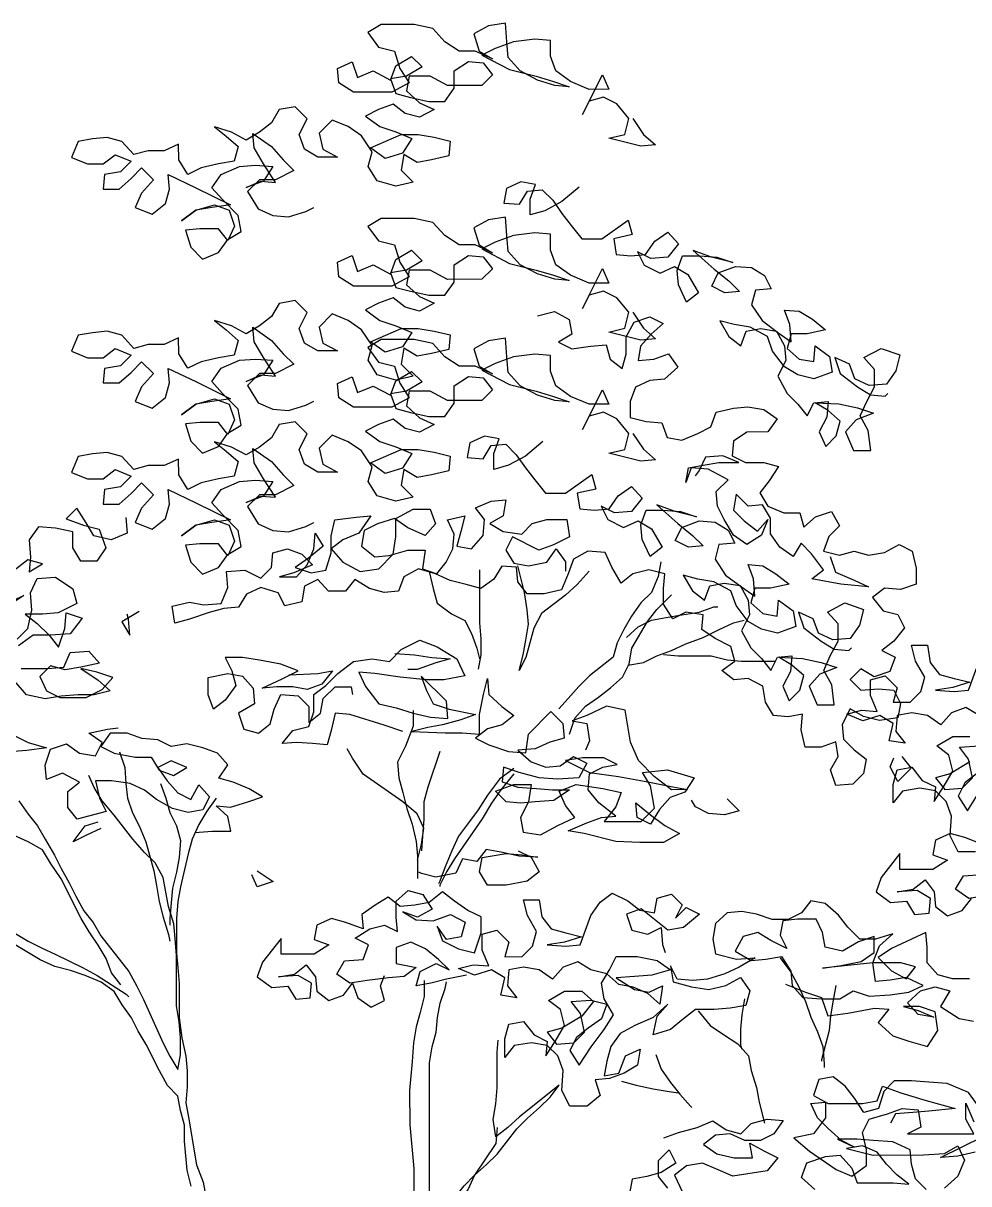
# Model space of a CAD drawing. Header units: metres. Extents: x 2.7 to 23.1, y -0.5 to 9.6.
# Drawn here: x 4.624 to 6.911, y 6.729 to 9.535 of the extents above; entities that cross this region are included whole.
import ezdxf

# ---------------------------------------------------------------- set-up
doc = ezdxf.new("R2010")
doc.units = ezdxf.units.M
doc.layers.add('ceco.net 89', color=7, linetype='Continuous')

msp = doc.modelspace()

# ---------------------------------------------------------------- linework, layer by layer
at = {"layer": 'ceco.net 89'}
for points in [[(6.0987, 9.3049), (6.1244, 9.2665), (6.1532, 9.2409), (6.118, 9.2377), (6.0411, 9.2569), (6.0795, 9.2665), (6.0891, 9.3049), (6.0602, 9.3401), (6.0282, 9.3561), (5.993, 9.3465), (5.977, 9.3144), (6.025, 9.4106), (6.041, 9.3754), (5.993, 9.3753), (5.9481, 9.3945), (5.9128, 9.4201), (5.9, 9.4553), (5.9, 9.4937), (5.8615, 9.4969), (5.8103, 9.4904), (5.7655, 9.4744), (5.7335, 9.4583), (5.8008, 9.4232), (5.8648, 9.4072), (5.9065, 9.3944), (5.9449, 9.3817), (5.9097, 9.3848), (5.868, 9.3976), (5.8264, 9.42), (5.7975, 9.452), (5.7943, 9.4904), (5.791, 9.5353), (5.7494, 9.5288), (5.7142, 9.5096), (5.727, 9.4679), (5.7591, 9.4488), (5.7174, 9.4679), (5.679, 9.4679), (5.6438, 9.4903), (5.6149, 9.5223), (5.5701, 9.5319), (5.49, 9.5318), (5.458, 9.5125), (5.4836, 9.4773), (5.5221, 9.4678), (5.5349, 9.4261), (5.5574, 9.3909), (5.5158, 9.3685), (5.4229, 9.3684), (5.3876, 9.3908), (5.3844, 9.426), (5.4196, 9.442), (5.4325, 9.4036), (5.4709, 9.4197), (5.5125, 9.3973), (5.5253, 9.4325), (5.5637, 9.455), (5.5894, 9.4294), (5.551, 9.4069), (5.5125, 9.4005), (5.5254, 9.3653), (5.5606, 9.3557), (5.6055, 9.3461), (5.6439, 9.3462), (5.6663, 9.3782), (5.6662, 9.4198), (5.7014, 9.4423), (5.7367, 9.4391), (5.7591, 9.4103), (5.7335, 9.3847), (5.6503, 9.3846), (5.6086, 9.407), (5.5574, 9.4069), (5.551, 9.3717), (5.583, 9.3429), (5.6183, 9.3269), (5.5831, 9.3077), (5.5478, 9.3173), (5.519, 9.3396), (5.4838, 9.3268), (5.4518, 9.3108), (5.487, 9.2852), (5.5255, 9.2724), (5.5639, 9.2564), (5.5415, 9.2212), (5.4999, 9.2083), (5.4646, 9.2339), (5.5383, 9.266), (5.5799, 9.266), (5.6183, 9.2597), (5.6568, 9.2501), (5.6536, 9.2149), (5.612, 9.2052), (5.5768, 9.1988), (5.5447, 9.218), (5.5384, 9.1795), (5.5672, 9.1507), (5.5256, 9.1411), (5.4807, 9.1539), (5.4583, 9.1891), (5.4679, 9.2243), (5.4422, 9.2627), (5.4101, 9.2851), (5.3717, 9.3011), (5.3397, 9.269), (5.3493, 9.2306), (5.3846, 9.2114), (5.3366, 9.2114), (5.3045, 9.2306), (5.2917, 9.2658), (5.3108, 9.3042), (5.282, 9.333), (5.2436, 9.3266), (5.2244, 9.2945), (5.1956, 9.2721), (5.1636, 9.2528), (5.1283, 9.272), (5.0867, 9.2848), (5.1155, 9.2624), (5.1444, 9.2368), (5.1348, 9.2016), (5.0964, 9.1951), (5.0547, 9.1855), (5.0227, 9.1694), (5.0003, 9.2047), (5.0002, 9.2431), (4.965, 9.227), (4.9266, 9.227), (4.8914, 9.2174), (4.8625, 9.2494), (4.8273, 9.2589), (4.792, 9.2557), (4.7568, 9.2493), (4.7408, 9.2108), (4.7793, 9.1948), (4.8177, 9.1949), (4.8465, 9.2173), (4.885, 9.2013), (4.8594, 9.1757), (4.821, 9.1693), (4.8178, 9.134), (4.8562, 9.1341), (4.885, 9.1597), (4.9106, 9.1854), (4.9395, 9.1566), (4.9107, 9.1245), (4.8947, 9.0893), (4.9363, 9.0733), (4.9683, 9.0989), (4.9779, 9.1342), (4.9747, 9.1694), (5.042, 9.1374), (5.1253, 9.0959), (5.0804, 9.0894), (5.042, 9.083), (5.0068, 9.0573), (5.042, 9.083), (5.0868, 9.0958), (5.1221, 9.0831), (5.1349, 9.0446), (5.119, 9.0094), (5.0965, 9.0382), (5.0517, 9.0382), (5.0164, 9.0349), (5.0293, 8.9933), (5.0581, 8.9645), (5.0966, 8.9806), (5.1189, 9.0126), (5.151, 9.0318), (5.1445, 9.0703), (5.106, 9.1087), (5.0804, 9.1375), (5.1028, 9.1695), (5.1476, 9.1888), (5.186, 9.192), (5.2277, 9.1889), (5.2053, 9.1536), (5.1637, 9.1376), (5.1989, 9.1536), (5.2341, 9.1504), (5.2053, 9.1952), (5.1828, 9.2336), (5.1796, 9.2689), (5.2244, 9.2369), (5.2533, 9.2049), (5.2789, 9.1793), (5.2341, 9.1568), (5.1957, 9.1568), (5.1669, 9.1279), (5.1925, 9.0863), (5.2278, 9.0704), (5.2662, 9.0672), (5.3078, 9.08), (5.3271, 9.0897)], [(5.969, 9.139), (5.9274, 9.1038), (5.8858, 9.0813), (5.8505, 9.0717), (5.8505, 9.1101), (5.8633, 9.1453), (5.8281, 9.1517), (5.7928, 9.1357), (5.7865, 9.1004), (5.8249, 9.0973), (5.8441, 9.1293), (5.8793, 9.1326), (5.905, 9.107), (5.9274, 9.0749), (5.9499, 9.0461), (5.9755, 9.0141), (6.0235, 9.0142), (6.0876, 9.0591), (6.0972, 9.0239), (6.0524, 9.0142), (6.0588, 8.9758), (6.094, 8.9726), (6.1293, 8.9758), (6.1517, 9.0079), (6.1837, 9.0303), (6.2093, 9.0015), (6.1837, 8.9695), (6.1421, 8.9663), (6.11, 8.9822), (6.1261, 8.9502), (6.1645, 8.931), (6.1998, 8.9471), (6.2318, 8.9279), (6.2575, 8.8831), (6.2287, 8.8606), (6.2094, 8.9023), (6.2062, 8.9375), (6.2189, 8.9727), (6.2606, 8.9728), (6.3022, 8.9696), (6.3407, 8.9568), (6.2894, 8.9696), (6.2446, 8.9856), (6.2958, 8.9408), (6.3311, 8.912), (6.3567, 8.8864), (6.3215, 8.8831), (6.2895, 8.8991), (6.3055, 8.9312), (6.3471, 8.9472), (6.3855, 8.9441), (6.4176, 8.9249), (6.4336, 8.8929), (6.3952, 8.8896), (6.3856, 8.8544), (6.4113, 8.816), (6.4497, 8.7872), (6.4818, 8.7648), (6.4785, 8.8064), (6.4657, 8.8416), (6.5009, 8.8385), (6.533, 8.8193), (6.565, 8.7937), (6.5202, 8.784), (6.4817, 8.784), (6.4722, 8.7488), (6.501, 8.7232), (6.5363, 8.7168), (6.5394, 8.7552), (6.5747, 8.7296), (6.5811, 8.6912), (6.5363, 8.6752), (6.4978, 8.6847), (6.4658, 8.7039), (6.4369, 8.7423), (6.4241, 8.7775), (6.3824, 8.7999), (6.344, 8.8063), (6.3088, 8.8159), (6.3312, 8.7775), (6.3601, 8.7551), (6.3728, 8.7903), (6.4081, 8.7968), (6.4465, 8.7904), (6.4658, 8.7552), (6.469, 8.7199), (6.4498, 8.6815), (6.4723, 8.6399), (6.4979, 8.6143), (6.5204, 8.5855), (6.5363, 8.6175), (6.5716, 8.6208), (6.5684, 8.5823), (6.5492, 8.5471), (6.5653, 8.5119), (6.5909, 8.5375), (6.6004, 8.5727), (6.5716, 8.5983), (6.5395, 8.6175), (6.5972, 8.6144), (6.642, 8.6048), (6.6805, 8.592), (6.6389, 8.576), (6.6133, 8.5471), (6.6325, 8.5023), (6.6742, 8.5023), (6.6677, 8.5504), (6.6485, 8.5856), (6.6644, 8.6208), (6.6836, 8.6561), (6.6836, 8.6977), (6.6579, 8.7265), (6.6996, 8.749), (6.7444, 8.733), (6.7348, 8.6946), (6.7125, 8.6625), (6.6708, 8.6593), (6.6356, 8.6753), (6.6227, 8.7105), (6.5875, 8.7265), (6.6003, 8.688), (6.642, 8.656), (6.674, 8.6369), (6.7093, 8.6337), (6.7157, 8.6401)], [(6.0987, 8.8362), (6.1244, 8.7978), (6.1532, 8.7722), (6.118, 8.7689), (6.0411, 8.7881), (6.0795, 8.7977), (6.0891, 8.8362), (6.0602, 8.8714), (6.0282, 8.8874), (5.993, 8.8777), (5.977, 8.8457), (6.025, 8.9418), (6.041, 8.9066), (5.993, 8.9065), (5.9481, 8.9257), (5.9128, 8.9513), (5.9, 8.9865), (5.9, 9.025), (5.8615, 9.0281), (5.8103, 9.0217), (5.7655, 9.0056), (5.7335, 8.9896), (5.8008, 8.9544), (5.8648, 8.9384), (5.9065, 8.9257), (5.9449, 8.9129), (5.9097, 8.9161), (5.868, 8.9288), (5.8264, 8.9512), (5.7975, 8.9832), (5.7943, 9.0217), (5.791, 9.0665), (5.7494, 9.06), (5.7142, 9.0408), (5.727, 8.9992), (5.7591, 8.98), (5.7174, 8.9992), (5.679, 8.9991), (5.6438, 9.0215), (5.6149, 9.0535), (5.5701, 9.0631), (5.49, 9.063), (5.458, 9.0438), (5.4836, 9.0086), (5.5221, 8.999), (5.5349, 8.9574), (5.5574, 8.9222), (5.5158, 8.8997), (5.4229, 8.8996), (5.3876, 8.922), (5.3844, 8.9572), (5.4196, 8.9733), (5.4325, 8.9348), (5.4709, 8.9509), (5.5125, 8.9285), (5.5253, 8.9638), (5.5637, 8.9862), (5.5894, 8.9606), (5.551, 8.9382), (5.5125, 8.9317), (5.5254, 8.8965), (5.5606, 8.8869), (5.6055, 8.8774), (5.6439, 8.8774), (5.6663, 8.9094), (5.6662, 8.9511), (5.7014, 8.9735), (5.7367, 8.9704), (5.7591, 8.9416), (5.7335, 8.9159), (5.6503, 8.9158), (5.6086, 8.9382), (5.5574, 8.9382), (5.551, 8.9029), (5.583, 8.8741), (5.6183, 8.8582), (5.5831, 8.8389), (5.5478, 8.8485), (5.519, 8.8709), (5.4838, 8.858), (5.4518, 8.842), (5.487, 8.8164), (5.5255, 8.8036), (5.5639, 8.7876), (5.5415, 8.7524), (5.4999, 8.7395), (5.4646, 8.7651), (5.5383, 8.7972), (5.5799, 8.7973), (5.6183, 8.7909), (5.6568, 8.7813), (5.6536, 8.7461), (5.612, 8.7364), (5.5768, 8.73), (5.5447, 8.7492), (5.5384, 8.7108), (5.5672, 8.682), (5.5256, 8.6723), (5.4807, 8.6851), (5.4583, 8.7203), (5.4679, 8.7555), (5.4422, 8.7939), (5.4101, 8.8163), (5.3717, 8.8323), (5.3397, 8.8003), (5.3493, 8.7618), (5.3846, 8.7426), (5.3366, 8.7426), (5.3045, 8.7618), (5.2917, 8.797), (5.3108, 8.8355), (5.282, 8.8643), (5.2436, 8.8578), (5.2244, 8.8258), (5.1956, 8.8033), (5.1636, 8.7841), (5.1283, 8.8033), (5.0867, 8.816), (5.1155, 8.7936), (5.1444, 8.768), (5.1348, 8.7328), (5.0964, 8.7264), (5.0547, 8.7167), (5.0227, 8.7007), (5.0003, 8.7359), (5.0002, 8.7743), (4.965, 8.7583), (4.9266, 8.7582), (4.8914, 8.7486), (4.8625, 8.7806), (4.8273, 8.7902), (4.792, 8.7869), (4.7568, 8.7805), (4.7408, 8.7421), (4.7793, 8.7261), (4.8177, 8.7261), (4.8465, 8.7486), (4.885, 8.7326), (4.8594, 8.7069), (4.821, 8.7005), (4.8178, 8.6653), (4.8562, 8.6653), (4.885, 8.6909), (4.9106, 8.7166), (4.9395, 8.6878), (4.9107, 8.6557), (4.8947, 8.6205), (4.9363, 8.6045), (4.9683, 8.6302), (4.9779, 8.6654), (4.9747, 8.7006), (5.042, 8.6687), (5.1253, 8.6271), (5.0804, 8.6207), (5.042, 8.6142), (5.0068, 8.5886), (5.042, 8.6142), (5.0868, 8.6271), (5.1221, 8.6143), (5.1349, 8.5759), (5.119, 8.5406), (5.0965, 8.5694), (5.0517, 8.5694), (5.0164, 8.5662), (5.0293, 8.5245), (5.0581, 8.4957), (5.0966, 8.5118), (5.1189, 8.5438), (5.151, 8.5631), (5.1445, 8.6015), (5.106, 8.6399), (5.0804, 8.6687), (5.1028, 8.7007), (5.1476, 8.72), (5.186, 8.7232), (5.2277, 8.7201), (5.2053, 8.6848), (5.1637, 8.6688), (5.1989, 8.6848), (5.2341, 8.6817), (5.2053, 8.7265), (5.1828, 8.7649), (5.1796, 8.8001), (5.2244, 8.7681), (5.2533, 8.7361), (5.2789, 8.7105), (5.2341, 8.6881), (5.1957, 8.688), (5.1669, 8.6592), (5.1925, 8.6176), (5.2278, 8.6016), (5.2662, 8.5984), (5.3078, 8.6113), (5.3271, 8.6209)], [(5.8679, 8.828), (5.9095, 8.8377), (5.9447, 8.8185), (5.9512, 8.7833), (5.9192, 8.764), (5.9512, 8.748), (5.996, 8.7545), (6.0345, 8.7577), (6.0441, 8.7225), (6.0729, 8.7001), (6.0825, 8.7353), (6.0825, 8.777), (6.1017, 8.8122), (6.1401, 8.8251), (6.1721, 8.8091), (6.1433, 8.7834), (6.1177, 8.7546), (6.1114, 8.7194), (6.1498, 8.7226), (6.185, 8.7354), (6.2075, 8.7034), (6.1755, 8.6746), (6.1402, 8.6713), (6.105, 8.6553), (6.0922, 8.6201), (6.0923, 8.5816), (6.1307, 8.572), (6.1691, 8.5689), (6.182, 8.5337), (6.2172, 8.5273), (6.2556, 8.5433), (6.2877, 8.5594), (6.3004, 8.5946), (6.3421, 8.6043), (6.3773, 8.6075), (6.4157, 8.6011), (6.4478, 8.5787), (6.4254, 8.5467), (6.3741, 8.5466), (6.3421, 8.5242), (6.339, 8.489), (6.371, 8.473), (6.4158, 8.473), (6.4511, 8.4634), (6.4287, 8.4282), (6.4063, 8.3994), (6.4256, 8.3673), (6.464, 8.3514), (6.5024, 8.3514), (6.5121, 8.3162), (6.5409, 8.3418), (6.5793, 8.3547), (6.5985, 8.3195), (6.5729, 8.2938), (6.5602, 8.2586), (6.5986, 8.249), (6.6338, 8.2586), (6.6691, 8.2491), (6.7075, 8.2555), (6.7427, 8.2748), (6.7747, 8.2588), (6.7844, 8.2171), (6.7844, 8.1787), (6.746, 8.1659), (6.7076, 8.169), (6.6788, 8.1466), (6.7044, 8.1146), (6.7397, 8.105), (6.7557, 8.073), (6.7301, 8.0409), (6.7013, 8.0185), (6.7333, 8.0025), (6.7206, 7.9673), (6.6821, 7.9544), (6.6501, 7.9736), (6.6245, 7.948), (6.6501, 7.9224), (6.6918, 7.9256), (6.7302, 7.9224), (6.7463, 7.8904), (6.7399, 7.8552), (6.6951, 7.8487), (6.6566, 7.8583), (6.6246, 7.8775), (6.6054, 7.8391), (6.6086, 7.8038), (6.6343, 7.7782), (6.6631, 7.7558), (6.6567, 7.7206), (6.6311, 7.695), (6.5895, 7.6917), (6.5767, 7.7301), (6.5958, 7.7622), (6.5894, 7.7974), (6.5542, 7.7846), (6.5158, 7.7845), (6.5061, 7.8262), (6.5093, 7.8646), (6.4741, 7.8582), (6.4388, 7.8613), (6.4196, 7.8933), (6.4131, 7.9318), (6.3779, 7.9509), (6.3427, 7.9477), (6.3138, 7.9701), (6.3458, 7.9926), (6.3362, 8.0278), (6.2977, 8.047), (6.2657, 8.0693), (6.2689, 8.1046), (6.2272, 8.1109), (6.1952, 8.0949), (6.1728, 8.1301), (6.1727, 8.1685), (6.1759, 8.2038), (6.1374, 8.2133), (6.099, 8.2037), (6.0702, 8.1813), (6.0478, 8.2197), (6.0317, 8.2549), (5.9901, 8.2581), (5.9549, 8.2388), (5.9421, 8.2036), (5.9261, 8.1651), (5.8845, 8.1555), (5.8428, 8.1554), (5.8204, 8.1842), (5.8172, 8.2195), (5.7819, 8.2226), (5.7627, 8.1906), (5.7307, 8.1681), (5.6955, 8.1777), (5.6571, 8.1873), (5.6218, 8.2033), (5.5802, 8.216), (5.545, 8.1968), (5.5322, 8.1615), (5.497, 8.1583), (5.4617, 8.1679), (5.4265, 8.1903), (5.4041, 8.1614), (5.3624, 8.1614), (5.3368, 8.1902), (5.3048, 8.1742), (5.2984, 8.1357), (5.2568, 8.1261), (5.2407, 8.1581), (5.1991, 8.1709), (5.1639, 8.1548), (5.1447, 8.1228), (5.1095, 8.1195), (5.0742, 8.1099), (5.0262, 8.0938), (4.991, 8.0842), (4.9845, 8.1258), (5.0262, 8.1355), (5.0614, 8.1291), (5.103, 8.1323), (5.119, 8.1708), (5.1158, 8.2092), (5.1606, 8.2125), (5.1991, 8.1933), (5.2247, 8.2189), (5.2278, 8.2542), (5.2631, 8.2638), (5.2983, 8.251), (5.3239, 8.2254), (5.2791, 8.2062), (5.2439, 8.1965), (5.2855, 8.1966), (5.3111, 8.2254), (5.3271, 8.2638), (5.3303, 8.3023), (5.3495, 8.2703), (5.3143, 8.2414), (5.2823, 8.219), (5.3208, 8.2062), (5.356, 8.2126), (5.3688, 8.2543), (5.3687, 8.2959), (5.3783, 8.3344), (5.4295, 8.3408), (5.4648, 8.344), (5.436, 8.3024), (5.3976, 8.2863), (5.3687, 8.2639), (5.3976, 8.2319), (5.4393, 8.2095), (5.4841, 8.216), (5.5193, 8.2512), (5.5257, 8.2929), (5.5256, 8.3377), (5.5672, 8.3602), (5.6089, 8.3602), (5.6217, 8.325), (5.5961, 8.2961), (5.5545, 8.3153), (5.5224, 8.3377), (5.4808, 8.3248), (5.4488, 8.3088), (5.4424, 8.2704), (5.4745, 8.2448), (5.5097, 8.248), (5.5545, 8.2609), (5.5961, 8.2609), (5.5898, 8.216), (5.625, 8.2033), (5.6474, 8.2321), (5.6634, 8.2642), (5.6666, 8.2994), (5.6505, 8.3346), (5.6921, 8.3443), (5.6826, 8.3058), (5.673, 8.2706), (5.7082, 8.2642), (5.737, 8.2963), (5.7402, 8.3347), (5.7178, 8.3635), (5.7562, 8.3795), (5.7914, 8.3828), (5.785, 8.3443), (5.753, 8.3251), (5.7851, 8.3059), (5.8299, 8.2995), (5.8555, 8.3252), (5.8907, 8.3348), (5.9388, 8.3349), (5.9452, 8.2932), (5.9068, 8.274), (5.8716, 8.2611), (5.8075, 8.2931), (5.7915, 8.2611), (5.8108, 8.2291), (5.846, 8.2227), (5.8908, 8.2323), (5.9132, 8.2644), (5.9357, 8.2324), (5.9357, 8.21)], [(6.0987, 8.5432), (6.1244, 8.5048), (6.1532, 8.4792), (6.118, 8.476), (6.0411, 8.4951), (6.0795, 8.5047), (6.0891, 8.5432), (6.0602, 8.5784), (6.0282, 8.5944), (5.993, 8.5847), (5.977, 8.5527), (6.025, 8.6488), (6.041, 8.6136), (5.993, 8.6136), (5.9481, 8.6327), (5.9128, 8.6583), (5.9, 8.6935), (5.9, 8.732), (5.8615, 8.7351), (5.8103, 8.7287), (5.7655, 8.7126), (5.7335, 8.6966), (5.8008, 8.6614), (5.8648, 8.6455), (5.9065, 8.6327), (5.9449, 8.6199), (5.9097, 8.6231), (5.868, 8.6359), (5.8264, 8.6582), (5.7975, 8.6902), (5.7943, 8.7287), (5.791, 8.7735), (5.7494, 8.7671), (5.7142, 8.7478), (5.727, 8.7062), (5.7591, 8.687), (5.7174, 8.7062), (5.679, 8.7061), (5.6438, 8.7285), (5.6149, 8.7605), (5.5701, 8.7701), (5.49, 8.77), (5.458, 8.7508), (5.4836, 8.7156), (5.5221, 8.706), (5.5349, 8.6644), (5.5574, 8.6292), (5.5158, 8.6067), (5.4229, 8.6066), (5.3876, 8.629), (5.3844, 8.6642), (5.4196, 8.6803), (5.4325, 8.6419), (5.4709, 8.6579), (5.5125, 8.6355), (5.5253, 8.6708), (5.5637, 8.6932), (5.5894, 8.6676), (5.551, 8.6452), (5.5125, 8.6387), (5.5254, 8.6035), (5.5606, 8.5939), (5.6055, 8.5844), (5.6439, 8.5844), (5.6663, 8.6165), (5.6662, 8.6581), (5.7014, 8.6805), (5.7367, 8.6774), (5.7591, 8.6486), (5.7335, 8.6229), (5.6503, 8.6228), (5.6086, 8.6452), (5.5574, 8.6452), (5.551, 8.6099), (5.583, 8.5812), (5.6183, 8.5652), (5.5831, 8.5459), (5.5478, 8.5555), (5.519, 8.5779), (5.4838, 8.565), (5.4518, 8.549), (5.487, 8.5234), (5.5255, 8.5106), (5.5639, 8.4947), (5.5415, 8.4594), (5.4999, 8.4466), (5.4646, 8.4722), (5.5383, 8.5042), (5.5799, 8.5043), (5.6183, 8.4979), (5.6568, 8.4883), (5.6536, 8.4531), (5.612, 8.4435), (5.5768, 8.437), (5.5447, 8.4562), (5.5384, 8.4178), (5.5672, 8.389), (5.5256, 8.3793), (5.4807, 8.3921), (5.4583, 8.4273), (5.4679, 8.4625), (5.4422, 8.501), (5.4101, 8.5233), (5.3717, 8.5393), (5.3397, 8.5073), (5.3493, 8.4688), (5.3846, 8.4497), (5.3366, 8.4496), (5.3045, 8.4688), (5.2917, 8.504), (5.3108, 8.5425), (5.282, 8.5713), (5.2436, 8.5648), (5.2244, 8.5328), (5.1956, 8.5103), (5.1636, 8.4911), (5.1283, 8.5103), (5.0867, 8.523), (5.1155, 8.5007), (5.1444, 8.4751), (5.1348, 8.4398), (5.0964, 8.4334), (5.0547, 8.4237), (5.0227, 8.4077), (5.0003, 8.4429), (5.0002, 8.4813), (4.965, 8.4653), (4.9266, 8.4653), (4.8914, 8.4556), (4.8625, 8.4876), (4.8273, 8.4972), (4.792, 8.494), (4.7568, 8.4875), (4.7408, 8.4491), (4.7793, 8.4331), (4.8177, 8.4331), (4.8465, 8.4556), (4.885, 8.4396), (4.8594, 8.4139), (4.821, 8.4075), (4.8178, 8.3723), (4.8562, 8.3723), (4.885, 8.398), (4.9106, 8.4236), (4.9395, 8.3948), (4.9107, 8.3628), (4.8947, 8.3275), (4.9363, 8.3115), (4.9683, 8.3372), (4.9779, 8.3724), (4.9747, 8.4076), (5.042, 8.3757), (5.1253, 8.3341), (5.0804, 8.3277), (5.042, 8.3212), (5.0068, 8.2956), (5.042, 8.3212), (5.0868, 8.3341), (5.1221, 8.3213), (5.1349, 8.2829), (5.119, 8.2476), (5.0965, 8.2764), (5.0517, 8.2764), (5.0164, 8.2732), (5.0293, 8.2315), (5.0581, 8.2028), (5.0966, 8.2188), (5.1189, 8.2508), (5.151, 8.2701), (5.1445, 8.3085), (5.106, 8.3469), (5.0804, 8.3757), (5.1028, 8.4078), (5.1476, 8.427), (5.186, 8.4303), (5.2277, 8.4271), (5.2053, 8.3918), (5.1637, 8.3758), (5.1989, 8.3918), (5.2341, 8.3887), (5.2053, 8.4335), (5.1828, 8.4719), (5.1796, 8.5071), (5.2244, 8.4751), (5.2533, 8.4431), (5.2789, 8.4175), (5.2341, 8.3951), (5.1957, 8.395), (5.1669, 8.3662), (5.1925, 8.3246), (5.2278, 8.3086), (5.2662, 8.3054), (5.3078, 8.3183), (5.3271, 8.3279)], [(5.8809, 8.5238), (5.8393, 8.4885), (5.7977, 8.4661), (5.7625, 8.4564), (5.7625, 8.4948), (5.7752, 8.5301), (5.74, 8.5365), (5.7048, 8.5204), (5.6984, 8.4852), (5.7369, 8.482), (5.756, 8.5141), (5.7913, 8.5173), (5.8169, 8.4917), (5.8394, 8.4597), (5.8618, 8.4309), (5.8875, 8.3989), (5.9355, 8.3989), (5.9995, 8.4438), (6.0092, 8.4086), (5.9643, 8.3989), (5.9708, 8.3605), (6.006, 8.3573), (6.0412, 8.3606), (6.0636, 8.3926), (6.0956, 8.4151), (6.1213, 8.3863), (6.0957, 8.3542), (6.0541, 8.351), (6.022, 8.367), (6.0381, 8.335), (6.0765, 8.3158), (6.1117, 8.3318), (6.1438, 8.3126), (6.1694, 8.2678), (6.1406, 8.2454), (6.1214, 8.287), (6.1181, 8.3222), (6.1309, 8.3575), (6.1725, 8.3575), (6.2142, 8.3543), (6.2526, 8.3416), (6.2014, 8.3543), (6.1565, 8.3703), (6.2078, 8.3255), (6.2431, 8.2967), (6.2687, 8.2711), (6.2335, 8.2679), (6.2014, 8.2839), (6.2174, 8.3159), (6.259, 8.332), (6.2975, 8.3288), (6.3295, 8.3096), (6.3456, 8.2776), (6.3071, 8.2744), (6.2976, 8.2391), (6.3232, 8.2007), (6.3617, 8.1719), (6.3937, 8.1495), (6.3905, 8.1912), (6.3776, 8.2264), (6.4129, 8.2232), (6.4449, 8.204), (6.477, 8.1784), (6.4321, 8.1688), (6.3937, 8.1687), (6.3841, 8.1335), (6.413, 8.1079), (6.4482, 8.1015), (6.4514, 8.14), (6.4866, 8.1144), (6.4931, 8.076), (6.4483, 8.0599), (6.4098, 8.0695), (6.3778, 8.0887), (6.3489, 8.1271), (6.3361, 8.1623), (6.2944, 8.1847), (6.256, 8.191), (6.2207, 8.2006), (6.2432, 8.1622), (6.272, 8.1398), (6.2848, 8.175), (6.32, 8.1815), (6.3585, 8.1751), (6.3777, 8.1399), (6.381, 8.1047), (6.3618, 8.0662), (6.3842, 8.0246), (6.4099, 7.999), (6.4323, 7.9702), (6.4483, 8.0023), (6.4835, 8.0055), (6.4804, 7.9671), (6.4612, 7.9318), (6.4772, 7.8966), (6.5028, 7.9222), (6.5124, 7.9575), (6.4836, 7.9831), (6.4515, 8.0023), (6.5092, 7.9991), (6.554, 7.9895), (6.5924, 7.9768), (6.5508, 7.9607), (6.5252, 7.9319), (6.5445, 7.887), (6.5861, 7.8871), (6.5797, 7.9351), (6.5604, 7.9703), (6.5764, 8.0056), (6.5956, 8.0408), (6.5956, 8.0825), (6.5699, 8.1113), (6.6115, 8.1337), (6.6564, 8.1177), (6.6468, 8.0793), (6.6244, 8.0473), (6.5828, 8.044), (6.5475, 8.06), (6.5347, 8.0952), (6.4994, 8.1112), (6.5123, 8.0728), (6.554, 8.0408), (6.586, 8.0216), (6.6212, 8.0184), (6.6276, 8.0248)], [(6.5762, 8.2458), (6.589, 8.2074), (6.6339, 8.1882), (6.6691, 8.1722), (6.6019, 8.1785), (6.5314, 8.1913), (6.5602, 8.2137), (6.5313, 8.2521), (6.5057, 8.2777), (6.4865, 8.2457), (6.4545, 8.2681), (6.432, 8.3001), (6.432, 8.3385), (6.4127, 8.3705), (6.3775, 8.3673), (6.3487, 8.3961), (6.3423, 8.3577), (6.3679, 8.3321), (6.4, 8.3065), (6.4256, 8.3353), (6.4096, 8.2969), (6.3744, 8.2744), (6.3423, 8.2968), (6.3199, 8.3352), (6.3038, 8.3672), (6.3006, 8.4025), (6.3294, 8.4313), (6.2813, 8.4569), (6.2397, 8.4601), (6.2269, 8.4248), (6.2333, 8.46), (6.2685, 8.4665), (6.307, 8.4729), (6.355, 8.473), (6.3165, 8.4889), (6.2749, 8.4857), (6.2589, 8.4537), (6.2493, 8.4408)], [(4.8723, 8.3403), (4.8755, 8.3019), (4.8371, 8.2858), (4.7954, 8.2954), (4.7762, 8.3274), (4.7537, 8.3626), (4.7281, 8.337), (4.7698, 8.321), (4.8082, 8.3114), (4.8243, 8.2666), (4.8019, 8.2345), (4.7635, 8.2345), (4.7442, 8.2665), (4.7442, 8.305), (4.7025, 8.3145), (4.6609, 8.3177), (4.6385, 8.2856), (4.6418, 8.244), (4.6386, 8.2088), (4.6706, 8.228), (4.6354, 8.2376), (4.6065, 8.2151)], [(6.1663, 8.2326), (6.1599, 8.1974), (6.1439, 8.1589), (6.1183, 8.1333), (6.0959, 8.1012), (6.0767, 8.0692), (6.0607, 8.0371), (6.0512, 8.0019), (5.9936, 7.957), (5.968, 7.9314), (5.9424, 7.9025), (5.92, 7.8769)], [(4.6099, 8.0454), (4.6355, 8.0711), (4.6451, 8.1159), (4.6418, 8.1575), (4.6578, 8.1928), (4.7026, 8.196), (4.7443, 8.1672), (4.7539, 8.132), (4.7091, 8.1096), (4.6707, 8.1063), (4.6291, 8.1063), (4.6579, 8.0839), (4.6868, 8.0551), (4.7092, 8.0263), (4.7252, 8.0711), (4.7283, 8.1096), (4.7668, 8.0968), (4.738, 8.0583), (4.69, 8.0551), (4.6483, 8.0551), (4.6131, 8.0294)], [(5.6058, 8.2097), (5.6154, 8.168), (5.6251, 8.1328), (5.6603, 8.1072), (5.6924, 8.0912), (5.7084, 8.0592), (5.7213, 8.024), (5.7277, 7.9984)], [(5.7275, 8.213), (5.7276, 8.0849), (5.7309, 8.0464), (5.7309, 8.008), (5.7245, 7.9728)], [(5.9933, 8.21), (5.9645, 8.178), (5.9357, 8.1523), (5.8781, 8.1074), (5.8589, 8.0722), (5.8398, 8.0017), (5.8238, 7.9697), (5.8334, 8.0081), (5.8397, 8.0433), (5.8461, 8.0818), (5.8429, 8.117), (5.8364, 8.1586), (5.8204, 8.2227)], [(4.5906, 8.1351), (4.6258, 8.1511), (4.5874, 8.1255)], [(5.9456, 7.816), (5.9584, 7.8545), (5.984, 7.8833), (6.016, 7.9058), (6.0448, 7.9282), (6.0736, 7.9539), (6.0896, 7.9859), (6.096, 8.0243), (6.1344, 8.0884), (6.1568, 8.1173), (6.1919, 8.1525)], [(4.9045, 8.1129), (4.8629, 8.0873), (4.8821, 8.0553), (4.8789, 8.0937), (4.8757, 8.1065)], [(6.0832, 8.05), (6.112, 8.0756), (6.144, 8.0917), (6.1792, 8.0981), (6.2176, 8.1045), (6.2592, 8.111), (6.2945, 8.1238), (6.3041, 8.1238)], [(6.0864, 7.9827), (6.1248, 7.9891), (6.1569, 8.0052), (6.1921, 8.018), (6.2273, 8.0341), (6.2689, 8.0501), (6.3073, 8.0694), (6.3425, 8.0854), (6.3682, 8.0919)], [(5.5421, 7.8221), (5.4972, 7.838), (5.414, 7.8636), (5.3787, 7.8668), (5.3692, 7.8251), (5.3596, 7.7899), (5.3243, 7.793), (5.2859, 7.7962), (5.2507, 7.793), (5.2763, 7.825), (5.3147, 7.8347), (5.3275, 7.8699), (5.3274, 7.9116), (5.3562, 7.934), (5.385, 7.9628), (5.4234, 7.9917), (5.4683, 7.9982), (5.5099, 7.9918), (5.5387, 8.0206), (5.5835, 8.0431), (5.6252, 8.0271), (5.6732, 7.9983), (5.6925, 7.9567), (5.6413, 7.9471), (5.5996, 7.947), (5.5356, 7.9534), (5.4747, 7.9629), (5.4363, 7.9661), (5.4523, 7.9309), (5.4844, 7.8893), (5.526, 7.8797), (5.5677, 7.8669), (5.6093, 7.8574), (5.651, 7.8542), (5.6477, 7.8958), (5.5868, 7.9566), (5.5997, 7.9214), (5.6157, 7.8894), (5.6541, 7.8766), (5.7182, 7.8639), (5.683, 7.851), (5.6382, 7.8382), (5.6029, 7.8317), (5.5645, 7.8221), (5.6446, 7.819), (5.6862, 7.819), (5.7279, 7.8158), (5.7278, 7.8639), (5.7374, 7.9119), (5.747, 7.9504), (5.7502, 7.9119), (5.7822, 7.8831), (5.8111, 7.8607), (5.7823, 7.8383), (5.7471, 7.8287), (5.7183, 7.8062), (5.7503, 7.7902), (5.7984, 7.7743), (5.84, 7.7711), (5.8464, 7.8159), (5.9008, 7.8704), (5.9296, 7.8416), (5.9328, 7.8064), (5.8976, 7.7968), (5.8624, 7.7807), (5.8208, 7.7775), (5.8528, 7.7487), (5.8881, 7.7359), (5.9233, 7.7391), (5.9553, 7.7616), (5.9873, 7.7456), (5.9682, 7.7104), (5.9169, 7.7071), (5.8721, 7.7103), (5.824, 7.723), (5.7856, 7.7358), (5.7824, 7.7006), (5.8209, 7.6878), (5.8657, 7.6847), (5.9041, 7.6815), (5.9458, 7.6815), (5.9074, 7.6559), (5.8625, 7.6526), (5.8273, 7.6494), (5.7921, 7.6526), (5.7664, 7.6782), (5.8112, 7.6942), (5.8529, 7.6942), (5.8465, 7.6526), (5.8273, 7.6142), (5.8338, 7.5789), (5.8754, 7.5726), (5.917, 7.595), (5.9586, 7.6143), (5.9362, 7.6431), (5.9202, 7.6783), (5.9618, 7.6943), (6.0258, 7.6848), (6.0707, 7.6752), (6.0579, 7.64), (6.0291, 7.6047), (6.1188, 7.6048), (6.1508, 7.6369), (6.1411, 7.6913), (6.1219, 7.7233), (6.1827, 7.7298), (6.2468, 7.7106), (6.2244, 7.6754), (6.1892, 7.6625), (6.1636, 7.6337), (6.1412, 7.5984), (6.1092, 7.6144), (6.1059, 7.6496), (6.1412, 7.6208), (6.1764, 7.5953), (6.2117, 7.5761), (6.1733, 7.5536), (6.1156, 7.5536), (6.058, 7.5567), (5.9811, 7.5759), (5.9427, 7.5822), (5.9875, 7.6015), (6.0227, 7.6143), (6.0579, 7.6176), (6.0163, 7.6496), (5.9906, 7.6816), (5.9938, 7.72), (6.0258, 7.736), (6.061, 7.7425), (6.029, 7.7585), (5.9777, 7.7584), (5.9361, 7.752), (5.9938, 7.7232), (6.0642, 7.7137), (6.1347, 7.7009), (6.1956, 7.6882), (6.2308, 7.6818), (6.1924, 7.6817), (6.1507, 7.7137), (6.1122, 7.7521), (6.093, 7.797), (6.0801, 7.8738), (6.0353, 7.8834), (5.9872, 7.8609), (5.952, 7.8481), (5.9873, 7.8417), (5.9937, 7.8001), (5.9841, 7.7776)], [(6.9365, 7.8613), (6.9045, 7.8804), (6.8692, 7.8676), (6.8437, 7.8388), (6.8116, 7.8611), (6.7732, 7.8675), (6.7379, 7.8611), (6.7348, 7.8226), (6.7572, 7.7938), (6.7188, 7.8002), (6.7284, 7.8419), (6.6963, 7.861), (6.6547, 7.8482), (6.6162, 7.8642), (6.6515, 7.8738), (6.6899, 7.8706), (6.6738, 7.9091), (6.6738, 7.9475), (6.709, 7.9571), (6.7379, 7.9283), (6.7283, 7.8931), (6.7699, 7.8931), (6.7955, 7.9188), (6.8051, 7.954), (6.7827, 7.9924), (6.773, 8.0309), (6.8115, 8.0309), (6.8179, 7.9893), (6.8403, 7.9605), (6.8756, 7.9509), (6.914, 7.9413), (6.8724, 7.9285), (6.8308, 7.922), (6.8756, 7.9189), (6.9108, 7.9221), (6.9364, 7.9926)], [(4.6196, 7.975), (4.6836, 7.975), (4.7221, 7.9783), (4.738, 8.0135), (4.7829, 8.0167), (4.8085, 7.9879), (4.7637, 7.9783), (4.7253, 7.9719), (4.69, 7.9814), (4.6644, 7.9558), (4.6805, 7.9206), (4.7125, 7.9046), (4.7766, 7.9046), (4.815, 7.9239), (4.8406, 7.9527), (4.8021, 7.9655), (4.7637, 7.9751), (4.8054, 7.9463), (4.8342, 7.9207), (4.7958, 7.9111), (4.7574, 7.911), (4.7157, 7.9078), (4.6773, 7.9013), (4.6324, 7.9109), (4.6068, 7.9397)], [(5.2665, 7.9595), (5.337, 7.9628), (5.3722, 7.9692), (5.3466, 7.9372), (5.3114, 7.9243), (5.2762, 7.9307), (5.2377, 7.9307), (5.2025, 7.9274), (5.2505, 7.9499), (5.289, 7.9692), (5.2473, 7.9851), (5.196, 7.9947), (5.1544, 8.0011), (5.1128, 8.001), (5.1288, 7.969), (5.1385, 7.9338), (5.1129, 7.8985), (5.0841, 7.8761), (5.0712, 7.9113), (5.0712, 7.953), (5.1192, 7.9626), (5.1544, 7.9562), (5.1801, 7.9274), (5.1833, 7.889), (5.1449, 7.8665), (5.1578, 7.8281), (5.193, 7.8185), (5.2218, 7.841), (5.2314, 7.8762), (5.2474, 7.9115), (5.289, 7.9083), (5.3147, 7.8827), (5.3147, 7.8443), (5.3435, 7.8667), (5.3499, 7.902), (5.3787, 7.9308), (5.4171, 7.9308), (5.4203, 7.9116)], [(5.5227, 8.011), (5.5708, 8.0079), (5.6124, 8.0015), (5.6572, 7.9983), (5.622, 7.9887), (5.5772, 7.9726), (5.5548, 7.9726)], [(6.1729, 8.0084), (6.2081, 8.0052), (6.2882, 8.0053), (6.3266, 7.9957), (6.3618, 7.9926), (6.4419, 7.9926)], [(5.5677, 7.8733), (5.5677, 7.8349), (5.5485, 7.7868), (5.5294, 7.7484), (5.5326, 7.71), (5.5422, 7.6747), (5.5519, 7.6363), (5.5647, 7.5979), (5.5744, 7.5563), (5.5776, 7.521), (5.5777, 7.4666)], [(5.0395, 7.5782), (5.0811, 7.5814), (5.126, 7.5815), (5.1195, 7.6167), (5.0907, 7.6423), (5.1259, 7.6391), (5.1675, 7.652), (5.2028, 7.6648), (5.1707, 7.684), (5.1323, 7.7), (5.097, 7.7096), (5.1194, 7.7416), (5.0938, 7.7704), (5.0585, 7.7832), (5.0201, 7.7928), (4.9817, 7.7863), (4.9496, 7.8023), (4.9112, 7.8055), (4.8759, 7.8183), (4.8343, 7.8182), (4.8119, 7.7862), (4.844, 7.7702), (4.8952, 7.7606), (4.9336, 7.7607), (4.9529, 7.7287), (4.9881, 7.7159), (5.0201, 7.7351), (4.9817, 7.7511), (4.9497, 7.7351), (4.9721, 7.703), (4.9978, 7.6742), (5.0298, 7.6583), (5.049, 7.6935), (5.0746, 7.6647), (5.0587, 7.6327), (5.0234, 7.6262), (4.985, 7.6358), (4.9465, 7.6582), (4.9177, 7.6806), (4.8825, 7.6966), (4.8376, 7.7029), (4.7992, 7.7029), (4.8088, 7.6613), (4.8249, 7.6293), (4.7544, 7.61), (4.732, 7.6388), (4.7319, 7.6772), (4.7607, 7.6997), (4.7191, 7.722), (4.6807, 7.706), (4.6774, 7.7412), (4.6902, 7.7797), (4.7286, 7.7925), (4.7607, 7.7701), (4.7991, 7.7637), (4.8151, 7.7958), (4.7831, 7.8182), (4.8279, 7.8278), (4.8535, 7.831)], [(4.5973, 7.8148), (4.6358, 7.7956), (4.6806, 7.7828), (4.6326, 7.7764), (4.5909, 7.7732)], [(6.9272, 7.5314), (6.8856, 7.5313), (6.8663, 7.5698), (6.8695, 7.6178), (6.8566, 7.653), (6.831, 7.6786), (6.7926, 7.685), (6.7509, 7.6785), (6.7285, 7.6497), (6.7285, 7.6945), (6.7381, 7.7298), (6.7733, 7.7362), (6.7989, 7.7042), (6.831, 7.6882), (6.8278, 7.653), (6.8502, 7.6882), (6.8726, 7.7267), (6.8629, 7.7651), (6.8341, 7.7875), (6.8725, 7.81), (6.9141, 7.81)], [(5.5776, 7.5114), (5.5872, 7.5499), (5.5936, 7.5883), (5.5775, 7.6235), (5.5423, 7.6523), (5.4461, 7.7195), (5.4205, 7.7579), (5.4076, 7.7803)], [(6.9142, 7.7491), (6.8662, 7.7203), (6.831, 7.7106), (6.8534, 7.6818), (6.895, 7.6851), (6.9206, 7.7107), (6.911, 7.7555), (6.8885, 7.7844), (6.9366, 7.7876)], [(4.8605, 7.2097), (4.838, 7.2385), (4.8252, 7.2738), (4.8059, 7.3058), (4.7835, 7.3378), (4.7643, 7.3698), (4.7161, 7.4658), (4.6905, 7.5042), (4.6712, 7.5362), (4.636, 7.5554), (4.6007, 7.5714), (4.5687, 7.5874), (4.5366, 7.6066), (4.5078, 7.6322), (4.4822, 7.6578), (4.4533, 7.6834), (4.418, 7.7121), (4.3892, 7.7409), (4.3764, 7.7602)], [(4.8568, 7.7734), (4.8696, 7.735), (4.8728, 7.6966), (4.8761, 7.6613), (4.8889, 7.6261), (4.905, 7.5941), (4.921, 7.5557), (4.9403, 7.4852), (4.9467, 7.45), (4.9532, 7.4116), (4.9628, 7.3732), (4.9757, 7.3315), (4.9789, 7.3155)], [(5.6318, 7.7741), (5.6031, 7.6876), (5.5935, 7.6524), (5.5935, 7.6107), (5.5904, 7.5691), (5.5872, 7.5339)], [(6.7496, 7.7623), (6.772, 7.7335), (6.74, 7.7015), (6.7208, 7.7367), (6.7304, 7.7591)], [(5.8112, 7.7326), (5.776, 7.707), (5.7472, 7.6685), (5.7248, 7.6333), (5.6992, 7.598), (5.6768, 7.5692), (5.6609, 7.5339), (5.6449, 7.4955), (5.6321, 7.4602), (5.6289, 7.4538)], [(5.8112, 7.7198), (5.7792, 7.6814), (5.7568, 7.6493), (5.7345, 7.6109), (5.6673, 7.5147), (5.6481, 7.4827), (5.6321, 7.4506), (5.6321, 7.4474)], [(6.9302, 7.7203), (6.9014, 7.6979), (6.8854, 7.6659), (6.9079, 7.6306), (6.9367, 7.6755)], [(4.6135, 7.6547), (4.6359, 7.6227), (4.6584, 7.5939), (4.6776, 7.5619), (4.7001, 7.5234), (4.7161, 7.4914), (4.7353, 7.4562), (4.7514, 7.4242), (4.7706, 7.389), (4.7931, 7.3602), (4.8123, 7.3282), (4.8797, 7.2418), (4.8989, 7.2066), (4.915, 7.1745), (4.9631, 7.0689), (4.9791, 7.0369), (4.9984, 7.0049), (5.0048, 7.0401), (5.0047, 7.0818), (5.0015, 7.1202), (4.995, 7.1586), (4.9949, 7.2803), (4.9917, 7.3219), (4.9885, 7.3572), (4.9756, 7.3988), (4.9627, 7.4692), (4.9435, 7.5045), (4.9178, 7.5301), (4.889, 7.5621), (4.8441, 7.6197), (4.8152, 7.6549), (4.796, 7.6869), (4.7832, 7.7157)], [(4.9561, 7.6966), (4.969, 7.6614), (4.9786, 7.6262), (4.9946, 7.5942), (5.0043, 7.559), (5.0011, 7.5173), (4.9947, 7.4821), (4.9852, 7.4436), (4.982, 7.4084), (4.9788, 7.37), (4.9788, 7.354)], [(5.0907, 7.6615), (5.0683, 7.6295), (5.0491, 7.5974), (5.0331, 7.5622), (5.0235, 7.5269), (5.014, 7.4885), (5.0044, 7.4469), (4.998, 7.4116), (4.9948, 7.37), (4.9949, 7.2867), (4.9982, 7.2515), (5.0014, 7.2131), (5.0015, 7.1298), (5.0079, 7.0818), (5.0176, 7.0369), (5.0208, 7.0017), (5.0208, 6.9633), (5.0177, 6.9248), (5.0241, 6.8896), (5.0434, 6.7743), (5.0595, 6.7327), (5.0659, 6.6975)], [(6.3269, 7.6595), (6.3558, 7.6307), (6.3205, 7.621), (6.2821, 7.6242), (6.2501, 7.6402), (6.2404, 7.6562)], [(4.8121, 7.5876), (4.7769, 7.5716), (4.7449, 7.5555), (4.7737, 7.594), (4.8057, 7.6036)], [(6.9431, 7.5499), (6.9015, 7.5658), (6.8663, 7.5754), (6.831, 7.5594), (6.8247, 7.5241), (6.8599, 7.5114), (6.8247, 7.4889), (6.7446, 7.4888), (6.7446, 7.5273), (6.6998, 7.4696), (6.687, 7.4343), (6.7223, 7.4087), (6.7607, 7.412), (6.78, 7.38), (6.8152, 7.3832), (6.8184, 7.4184), (6.7863, 7.4376), (6.7383, 7.4344), (6.7767, 7.4408), (6.8055, 7.4633), (6.828, 7.4345), (6.8312, 7.3992), (6.86, 7.3768), (6.8953, 7.3897), (6.9176, 7.4185)], [(5.821, 7.5341), (5.853, 7.5181), (5.8723, 7.4829), (5.8435, 7.4604), (5.7923, 7.4508), (5.7474, 7.4507), (5.7282, 7.4828), (5.7345, 7.518), (5.7922, 7.5276), (5.8306, 7.5245), (5.8691, 7.5181), (5.8242, 7.5213), (5.7794, 7.5308), (5.7441, 7.5372), (5.7217, 7.5084), (5.6865, 7.5147), (5.6705, 7.4795), (5.6225, 7.4698), (5.5873, 7.4794), (5.5808, 7.4826)], [(5.1901, 7.4855), (5.2286, 7.4599), (5.1901, 7.447), (5.1773, 7.4758)], [(6.9529, 7.425), (6.9112, 7.4185), (6.8792, 7.4409), (6.8984, 7.473), (6.9432, 7.4762)], [(5.6964, 7.2329), (5.6483, 7.2233), (5.6099, 7.2136), (5.5747, 7.2072), (5.5843, 7.2424), (5.6227, 7.2617), (5.6547, 7.2457), (5.6291, 7.2713), (5.597, 7.2969), (5.5618, 7.3129), (5.5266, 7.3), (5.5266, 7.2616), (5.5746, 7.252), (5.5458, 7.2296), (5.5074, 7.2263), (5.4562, 7.2199), (5.4145, 7.2134), (5.3825, 7.2358), (5.4017, 7.2679), (5.4465, 7.2711), (5.4593, 7.3064), (5.4273, 7.3223), (5.4625, 7.3448), (5.4977, 7.3544), (5.5297, 7.3384), (5.5265, 7.3737), (5.5265, 7.4121), (5.5553, 7.4378), (5.5905, 7.4282), (5.613, 7.393), (5.5777, 7.3737), (5.5425, 7.3865), (5.5745, 7.3673), (5.6162, 7.3642), (5.6578, 7.3802), (5.693, 7.361), (5.6835, 7.3258), (5.6482, 7.3193), (5.6258, 7.3513), (5.6386, 7.3161), (5.6771, 7.2969), (5.7155, 7.2874), (5.7315, 7.3354), (5.7315, 7.3739), (5.6994, 7.3898), (5.6674, 7.4122), (5.6385, 7.4346), (5.6065, 7.409), (5.5713, 7.4025), (5.5361, 7.3993), (5.5072, 7.4217), (5.4752, 7.4025), (5.4432, 7.38), (5.4465, 7.3448), (5.4048, 7.3608), (5.3696, 7.3703), (5.3344, 7.3543), (5.328, 7.319), (5.3632, 7.3063), (5.328, 7.2838), (5.2479, 7.2837), (5.2479, 7.3222), (5.2031, 7.2645), (5.1903, 7.2292), (5.2256, 7.2037), (5.264, 7.2069), (5.2833, 7.1749), (5.3185, 7.1781), (5.3217, 7.2134), (5.2896, 7.2325), (5.2416, 7.2293), (5.28, 7.2357), (5.3088, 7.2582), (5.3313, 7.2294), (5.3345, 7.1941), (5.3633, 7.1718), (5.3986, 7.1846), (5.421, 7.2134), (5.4338, 7.1782), (5.4658, 7.1558), (5.4979, 7.1719), (5.4882, 7.2071), (5.4978, 7.2327)], [(6.9134, 7.2244), (6.8718, 7.2244), (6.8365, 7.234), (6.8109, 7.2628), (6.8109, 7.3012), (6.8076, 7.3364), (6.7724, 7.3204), (6.7244, 7.2979), (6.6924, 7.2755), (6.7244, 7.2435), (6.7597, 7.2243), (6.7821, 7.2531), (6.7468, 7.2627), (6.6796, 7.2626), (6.5579, 7.2497), (6.6027, 7.2562), (6.6507, 7.2658), (6.6828, 7.2883), (6.6827, 7.3267), (6.6443, 7.3138), (6.6059, 7.2914), (6.5642, 7.301), (6.5578, 7.3362), (6.5418, 7.3682), (6.4969, 7.3682), (6.4617, 7.3649), (6.4553, 7.3297), (6.4714, 7.2977), (6.4329, 7.3169), (6.4009, 7.336), (6.3657, 7.3264), (6.3465, 7.2912), (6.3849, 7.2688), (6.4201, 7.272), (6.4586, 7.2784), (6.481, 7.2432), (6.4843, 7.208), (6.5099, 7.1792), (6.5547, 7.176), (6.5996, 7.1761), (6.6316, 7.1953), (6.67, 7.1826), (6.7213, 7.1858), (6.7661, 7.1923), (6.8013, 7.2083), (6.7597, 7.2275), (6.7212, 7.221), (6.686, 7.2178), (6.6796, 7.2626), (6.6956, 7.3043), (6.7276, 7.3331), (6.6859, 7.3203), (6.6475, 7.3203), (6.6186, 7.3491), (6.5962, 7.3779), (6.5641, 7.4067), (6.5289, 7.413), (6.5065, 7.3842), (6.4745, 7.3681), (6.4361, 7.3681), (6.3976, 7.3809), (6.3624, 7.3873), (6.3272, 7.384), (6.2984, 7.3584), (6.292, 7.3199), (6.2984, 7.2847), (6.3497, 7.2719), (6.3945, 7.2752), (6.3561, 7.2527), (6.3209, 7.2367), (6.2793, 7.2238), (6.244, 7.2206), (6.2056, 7.2238), (6.1896, 7.2558), (6.196, 7.2174), (6.2409, 7.2046), (6.2825, 7.1982), (6.3241, 7.2079), (6.3593, 7.2271), (6.3818, 7.1951), (6.3722, 7.1599), (6.3338, 7.1534), (6.2954, 7.1502), (6.2505, 7.1501), (6.2217, 7.1277), (6.1897, 7.1021), (6.1481, 7.0892), (6.1577, 7.1341), (6.1832, 7.1629), (6.148, 7.1308), (6.1032, 7.1116), (6.068, 7.0923), (6.0456, 7.0603), (6.036, 7.025), (6.0297, 6.9898), (6.0649, 6.9962), (6.0809, 7.0379), (6.1161, 7.0539), (6.1097, 7.0155), (6.0777, 6.9963), (6.0425, 6.9834), (6.0073, 6.9802), (6.0201, 6.9418), (5.9881, 6.9161), (5.9465, 6.9161), (5.9272, 6.9545), (5.9304, 7.0025), (5.9175, 7.0377), (5.8919, 7.0633), (5.8535, 7.0697), (5.8118, 7.0633), (5.7894, 7.0344), (5.7894, 7.0793), (5.799, 7.1145), (5.8342, 7.1209), (5.8598, 7.0889), (5.8919, 7.073), (5.8887, 7.0377), (5.9111, 7.073), (5.9335, 7.1114), (5.9238, 7.1498), (5.895, 7.1722), (5.9334, 7.1947), (5.975, 7.1947), (6.0039, 7.1691), (5.9751, 7.1339), (5.9271, 7.105), (5.8919, 7.0954), (5.9143, 7.0666), (5.9559, 7.0698), (5.9815, 7.0955), (5.9719, 7.1403), (5.9494, 7.1691), (5.9975, 7.1723), (6.0359, 7.1628), (6.0231, 7.1275), (5.9911, 7.1051), (5.9623, 7.0826), (5.9463, 7.0506), (5.9688, 7.0154), (5.9976, 7.0602), (6.0296, 7.1019), (6.052, 7.1372), (6.0295, 7.1756), (6.0231, 7.214), (6.0423, 7.246), (6.0582, 7.2781), (6.1095, 7.2781), (6.1575, 7.2686), (6.1896, 7.2462), (6.1447, 7.2333), (6.1031, 7.2301), (6.0583, 7.2268), (6.1031, 7.1981), (6.1384, 7.1917), (6.1704, 7.2077), (6.164, 7.1629), (6.1352, 7.1885), (6.0999, 7.2045), (6.0647, 7.2108), (6.0359, 7.2364), (5.9974, 7.246), (5.9654, 7.2652), (5.9301, 7.2523), (5.9046, 7.2235), (5.8725, 7.2459), (5.8341, 7.2523), (5.7988, 7.2458), (5.7957, 7.2074), (5.8181, 7.1786), (5.7797, 7.1849), (5.7893, 7.2266), (5.7572, 7.2458), (5.7156, 7.2329), (5.6771, 7.2489), (5.7124, 7.2585), (5.7508, 7.2554), (5.7347, 7.2938), (5.7347, 7.3322), (5.7699, 7.3419), (5.7988, 7.3131), (5.7892, 7.2778), (5.8308, 7.2779), (5.8564, 7.3035), (5.866, 7.3388), (5.8436, 7.3772), (5.8339, 7.4156), (5.8724, 7.4156), (5.8788, 7.374), (5.9012, 7.3452), (5.9365, 7.3356), (5.9749, 7.326), (5.9333, 7.3132), (5.8917, 7.3068), (5.9365, 7.3036), (5.9717, 7.3068), (5.9973, 7.3773), (6.0197, 7.4094), (6.0485, 7.4318), (6.0869, 7.4126), (6.1158, 7.3902), (6.151, 7.3839), (6.1574, 7.4191), (6.1926, 7.4287), (6.2183, 7.4031), (6.2023, 7.3711), (6.2279, 7.3967), (6.2599, 7.3808), (6.2215, 7.3487), (6.1831, 7.3423), (6.119, 7.3934), (6.0838, 7.3806), (6.0966, 7.3422), (6.1351, 7.3326), (6.1671, 7.3486), (6.1703, 7.307), (6.1767, 7.2878)], [(4.5144, 7.408), (4.5401, 7.3792), (4.5689, 7.3536), (4.6042, 7.3344), (4.6362, 7.3152), (4.6682, 7.2992), (4.7035, 7.2832), (4.7676, 7.2513), (4.8028, 7.2321), (4.8733, 7.1873), (4.8797, 7.1809)], [(5.0307, 6.7231), (5.021, 6.7615), (5.0146, 6.8319), (5.0145, 6.8704), (5.0049, 6.9056), (4.9984, 6.9408), (4.9728, 6.9664), (4.9536, 7.0016), (4.9215, 7.0657), (4.9022, 7.0977), (4.8862, 7.1297), (4.8637, 7.1617), (4.8445, 7.1937), (4.8124, 7.2161), (4.774, 7.2321), (4.7387, 7.2448), (4.7003, 7.2544), (4.6651, 7.2704), (4.601, 7.3088)], [(6.4554, 7.2752), (6.481, 7.24), (6.5003, 7.2048), (6.5163, 7.1696), (6.5292, 7.1312), (6.5452, 7.096), (6.5581, 7.0608), (6.5613, 7.0191), (6.5613, 7.0095)], [(5.5939, 7.22), (5.5939, 7.1816), (5.5844, 7.1431), (5.5748, 7.1079), (5.5684, 7.0695), (5.5652, 7.0246), (5.5589, 6.9542), (5.559, 6.8709), (5.5687, 6.7652), (5.5687, 6.7172), (5.5656, 6.6723), (5.5592, 6.6307), (5.5593, 6.4737), (5.5402, 6.368), (5.5371, 6.3328), (5.5307, 6.2944), (5.5243, 6.2591), (5.5115, 6.2303)], [(5.5628, 6.2464), (5.5627, 6.2912), (5.5787, 6.3296), (5.5882, 6.4353), (5.5882, 6.4738), (5.5945, 6.5122), (5.6009, 6.5474), (5.6009, 6.5859), (5.604, 6.6243), (5.604, 6.6627), (5.6072, 6.7012), (5.6069, 7.0215), (5.6133, 7.0599), (5.6228, 7.0951), (5.626, 7.1304), (5.6324, 7.1656), (5.6452, 7.2008), (5.6483, 7.2169)], [(6.4682, 7.2112), (6.5163, 7.192), (6.5547, 7.1793), (6.5708, 7.1344), (6.6188, 7.1409), (6.6829, 7.1537), (6.7181, 7.1506), (6.6925, 7.1185), (6.7278, 7.0865), (6.7662, 7.0738), (6.8111, 7.061), (6.8367, 7.0994), (6.8302, 7.1443), (6.7918, 7.157), (6.7533, 7.157), (6.7886, 7.1474), (6.827, 7.1315), (6.7886, 7.1378), (6.7629, 7.1666), (6.7949, 7.1955), (6.8302, 7.2051), (6.8654, 7.1955), (6.843, 7.1571), (6.8879, 7.1283), (6.9231, 7.1219)], [(6.5899, 7.2081), (6.5836, 7.1729), (6.5772, 7.1344), (6.574, 7.0992), (6.5549, 7.0287), (6.5549, 7.0255)], [(6.369, 7.1759), (6.3626, 7.1374), (6.3595, 7.1022), (6.3595, 7.0638), (6.3627, 7.0542)], [(6.2569, 7.147), (6.2858, 7.1117), (6.3178, 7.0894), (6.3531, 7.067), (6.3787, 7.0382), (6.3852, 7.0029), (6.398, 6.9613), (6.4045, 6.9261), (6.4173, 6.8749)], [(5.6201, 6.6051), (5.6425, 6.6468), (5.6648, 6.6916), (5.6904, 6.7237), (5.716, 6.7493), (5.7448, 6.775), (5.7704, 6.8006), (5.7928, 6.8295), (5.8184, 6.8615), (5.844, 6.8872), (5.8728, 6.9128), (5.8984, 6.9384), (5.9208, 6.9673), (5.8248, 6.8903), (5.796, 6.8647), (5.7672, 6.8422), (5.7607, 6.8839), (5.7671, 6.9223), (5.7703, 6.9607), (5.7702, 7.0472), (5.7734, 7.076)], [(6.1545, 7.0412), (6.1674, 7.006), (6.1898, 6.9739), (6.2123, 6.9451), (6.2379, 6.9163), (6.2411, 6.9131)], [(6.0713, 6.977), (6.1066, 6.9675), (6.1482, 6.9579), (6.1866, 6.9515), (6.2091, 6.9483)], [(6.9361, 6.9138), (6.9105, 6.949), (6.8592, 6.9714), (6.8144, 6.9745), (6.7727, 6.9777), (6.7311, 6.9776), (6.7055, 6.952), (6.6927, 6.9103), (6.6575, 6.9007), (6.635, 6.9359), (6.6126, 6.9647), (6.5837, 6.9871), (6.5485, 6.9807), (6.5357, 6.9422), (6.571, 6.923), (6.6543, 6.9231), (6.6895, 6.9296), (6.7023, 6.9648), (6.7471, 6.9488), (6.808, 6.9297), (6.8785, 6.9105), (6.8144, 6.9041), (6.776, 6.9008), (6.7344, 6.8976), (6.7216, 6.8751)], [(6.8082, 6.7151), (6.7825, 6.7407), (6.7729, 6.7759), (6.7697, 6.8111), (6.728, 6.8303), (6.68, 6.8335), (6.6415, 6.8366), (6.5935, 6.8366), (6.6351, 6.8174), (6.6031, 6.8334), (6.5711, 6.8622), (6.5454, 6.8878), (6.5294, 6.923), (6.5646, 6.9262), (6.5646, 6.8878), (6.5358, 6.8494), (6.4878, 6.8397), (6.5263, 6.8077), (6.5904, 6.7629), (6.6288, 6.747), (6.664, 6.7726), (6.664, 6.811), (6.6543, 6.8527), (6.6703, 6.8847), (6.7151, 6.8976), (6.7504, 6.9104), (6.7888, 6.9072), (6.7952, 6.8656), (6.7632, 6.8496), (6.9234, 6.8497), (6.9041, 6.8849), (6.9041, 6.9234), (6.9233, 6.8785)], [(6.1739, 6.8394), (6.2092, 6.8523), (6.254, 6.8651), (6.2924, 6.8812), (6.3244, 6.8588), (6.3597, 6.8492), (6.3853, 6.8748), (6.4237, 6.8845), (6.4621, 6.8813), (6.4398, 6.8493), (6.4077, 6.8332), (6.3693, 6.8332), (6.3341, 6.8492), (6.2988, 6.8459), (6.27, 6.8235), (6.3021, 6.8011), (6.3437, 6.7915), (6.3886, 6.7916), (6.3821, 6.8268), (6.4174, 6.8076), (6.4494, 6.7916), (6.4238, 6.7596), (6.3406, 6.7467), (6.3053, 6.7627), (6.2669, 6.7786), (6.2284, 6.7722), (6.1996, 6.7498), (6.2189, 6.7081)], [(5.7704, 6.8647), (5.7672, 6.8262), (5.716, 6.7493), (5.7, 6.7141), (5.6745, 6.6852), (5.6457, 6.6596), (5.6104, 6.6435), (5.5976, 6.6243)], [(6.5392, 6.7148), (6.5071, 6.7436), (6.5199, 6.7789), (6.5647, 6.7949), (6.5999, 6.7982), (6.6288, 6.7662), (6.6416, 6.731), (6.7281, 6.731), (6.7665, 6.7279), (6.7377, 6.7503), (6.712, 6.7759), (6.6896, 6.8047), (6.6544, 6.8206), (6.6159, 6.8142), (6.68, 6.7982), (6.8017, 6.7984), (6.8529, 6.8016), (6.885, 6.8208), (6.901, 6.7856), (6.885, 6.7472), (6.853, 6.7183)], [(6.9266, 6.8049), (6.885, 6.7952), (6.8433, 6.792), (6.9458, 6.8433)], [(6.1837, 6.7177), (6.1612, 6.7465), (6.1612, 6.785), (6.1868, 6.8106), (6.2028, 6.7786), (6.1676, 6.7561), (6.1324, 6.7465), (6.0972, 6.7401), (6.0908, 6.7048)]]:
    msp.add_lwpolyline(points, dxfattribs=at)

doc.saveas('drawing.dxf')
